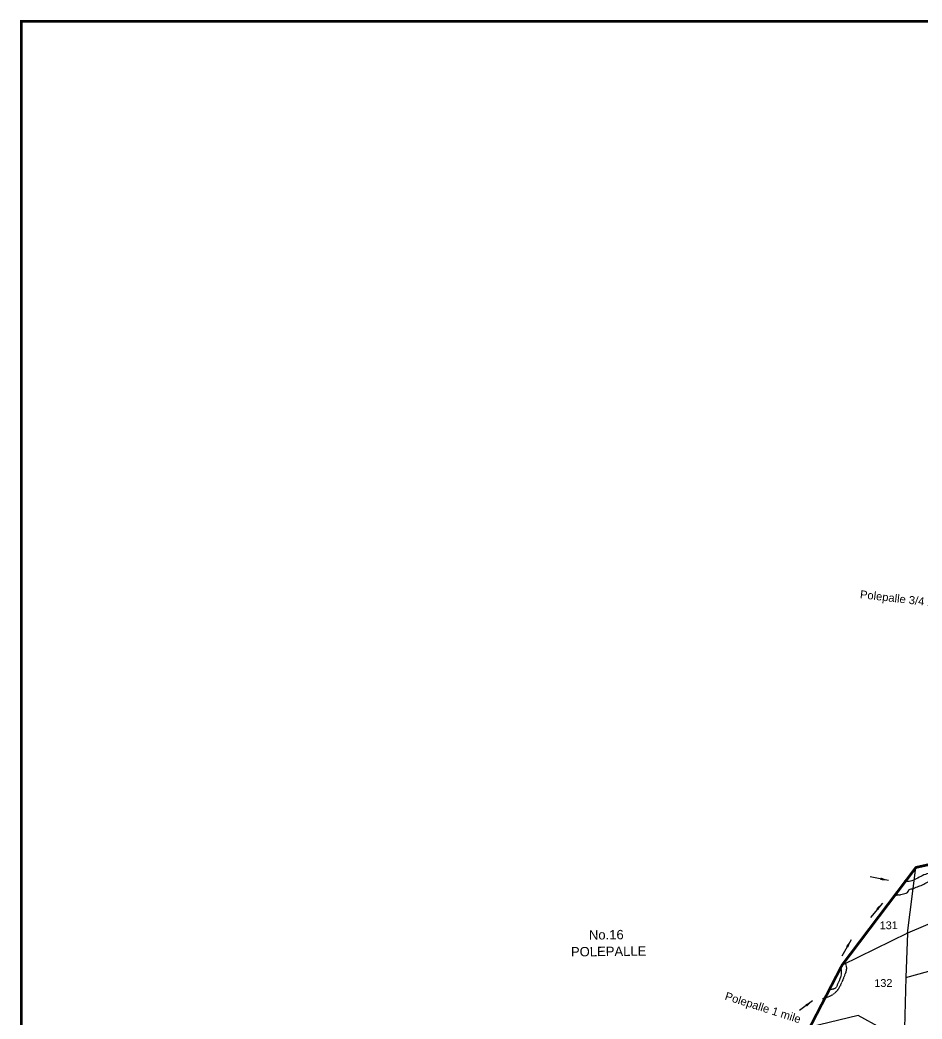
# Model space of a CAD drawing. Header units: feet. Extents: x 773755 to 783780, y 1571901 to 1585357.
# Drawn here: x 773755 to 777136, y 1580869 to 1584613 of the extents above; entities that cross this region are included whole.
import ezdxf
from ezdxf.enums import TextEntityAlignment as Align

# ---------------------------------------------------------------- set-up
doc = ezdxf.new("R2010")
doc.units = ezdxf.units.FT
doc.header["$LTSCALE"] = 15
doc.header["$MEASUREMENT"] = 0
doc.linetypes.add('HIDDEN2', pattern=[0.1875, 0.125, -0.0625])
for name, color, linetype in [('PAPER SIZE', 10, 'Continuous'), ('PLOT', 7, 'Continuous'), ('PLOT NO', 7, 'Continuous'), ('ROADS', 6, 'Continuous'), ('TANKS-STREAM', 4, 'Continuous'), ('VILLAGE STONES', 240, 'Continuous')]:
    doc.layers.add(name, color=color, linetype=linetype)
doc.layers.add('VILLAGE BOUNDRY', color=5, linetype='HIDDEN2', lineweight=100)
doc.styles.get("Standard").update_dxf_attribs({"font": 'arial.ttf'})
doc.dimstyles.get("Standard").update_dxf_attribs({"dimtxt": 0.18, "dimasz": 0.18, "dimexe": 0.18, "dimexo": 0.0625, "dimgap": 0.09, "dimtad": 0, "dimtih": 1, "dimtoh": 1, "dimdec": 4, "dimzin": 0, "dimdsep": 46, "dimtxsty": 'Standard', "dimcen": 0.09, "dimadec": 0, "dimazin": 0, "dimtfac": 1, "dimtdec": 4, "dimtofl": 0, "dimtmove": 0, "dimatfit": 3, "dimfxl": 1, "dimtolj": 1, "dimtzin": 0, "dimarcsym": 0})

msp = doc.modelspace()

# ---------------------------------------------------------------- linework, layer by layer
at = {"layer": 'PAPER SIZE', "color": 5, "const_width": 10}
msp.add_lwpolyline([(773759.7, 1584608.3), (783677.9, 1584608.3), (783677.9, 1571905.9), (773759.7, 1571905.9)], close=True, dxfattribs=at)
at = {"layer": 'PLOT'}
for points in [[(777767.5, 1581498.8), (777703.9, 1581464.3), (777445.3, 1581345.8), (777080.7, 1581190.2), (777112.8, 1581437)], [(777074.7, 1581025), (777392.5, 1581112.6), (777445.3, 1581345.8)], [(777080.7, 1581190.2), (777074.7, 1581025), (777068.5, 1580787.4), (776895.8, 1580881.9), (776715.2, 1580837.9)], [(777080.7, 1581190.2), (776835.9, 1581071.1)]]:
    msp.add_lwpolyline(points, dxfattribs=at)
at = {"layer": 'ROADS', "linetype": 'HIDDEN2'}
for points in [[(776845.6, 1581083.9), (776851.9, 1581062.1), (776842.3, 1581025.2), (776811.7, 1580969), (776796.9, 1580957.8), (776763.1, 1580944.9)], [(776789, 1580980.4), (776812.5, 1580986.7), (776821.8, 1581003.9), (776834.2, 1581046.9), (776835.9, 1581071.1), (776836.6, 1581071.8)]]:
    msp.add_spline(points, degree=3, dxfattribs=at)
at = {"layer": 'TANKS-STREAM'}
for points in [[(777959.1, 1581697.6), (777951.2, 1581693.6), (777936.6, 1581689), (777904.6, 1581689.7), (777880.1, 1581687), (777861.4, 1581686.8), (777841.8, 1581686.1), (777816.7, 1581690.3), (777802.9, 1581693.6), (777779.3, 1581693.3), (777757.2, 1581693.1), (777746, 1581687.1), (777746.1, 1581671.9), (777743.8, 1581655.2), (777743, 1581642.9), (777750.1, 1581614.7), (777749.8, 1581596), (777753.1, 1581562.7), (777751.3, 1581541.1), (777751.4, 1581538.6), (777751.4, 1581535.7), (777698.9, 1581532.2), (777695.9, 1581533.2), (777677.7, 1581532), (777662, 1581530.4), (777629.2, 1581527.1), (777548, 1581508.1), (777502.4, 1581500.7), (777478.4, 1581495.6), (777447, 1581492.8), (777414.6, 1581486.1), (777382.9, 1581466.6), (777339.2, 1581467.7), (777302.9, 1581462.4), (777287.7, 1581459.3), (777233.1, 1581432.1), (777209.7, 1581421), (777192, 1581416.4), (777154.2, 1581412.6), (777108.3, 1581391.5), (777087.2, 1581384.9), (777069, 1581385.7)], [(777031.3, 1581327.9), (777032.3, 1581330.9), (777043.5, 1581334.4), (777044.5, 1581334.9), (777047, 1581335), (777050.9, 1581335), (777055.8, 1581335.1), (777065.6, 1581338.1), (777084.2, 1581346.6), (777086.6, 1581353), (777098.3, 1581357.1), (777118.9, 1581364.7), (777137, 1581371.7), (777148.7, 1581378.2), (777178, 1581391.8), (777194.7, 1581397.8), (777212.8, 1581405.8), (777228.9, 1581417.8), (777247.4, 1581426.8), (777267.5, 1581436.8), (777296.3, 1581447.9), (777316.9, 1581456.5), (777343.8, 1581468.5)], [(777053.3, 1578939.3), (777073, 1578936), (777117, 1578920.3), (777137.9, 1578910.2), (777168, 1578898.9), (777202.8, 1578888.9), (777218.9, 1578889.1), (777252.4, 1578896.3), (777269.6, 1578908.1), (777315.6, 1578920.1), (777357.1, 1578929.7), (777394, 1578937), (777479.3, 1578948.3), (777509.3, 1578957.8), (777553, 1578972.1), (777574.8, 1578980.4), (777609.4, 1578987.7), (777640.5, 1578998.3), (777656.6, 1578998.5), (777686.7, 1579024.7), (777686.6, 1579037.4), (777695.7, 1579051.3), (777705.9, 1579073.4), (777716.1, 1579086.2), (777727.5, 1579105.9), (777735.4, 1579123.3), (777744.5, 1579139.5), (777753.5, 1579155.7), (777760.2, 1579177.7), (777772.7, 1579197.5), (777781.8, 1579219.5), (777789.6, 1579239.2), (777797.6, 1579254.2), (777806.8, 1579257.8), (777867.9, 1579260.7), (777888.8, 1579256.3), (777908.5, 1579250.8), (777932.7, 1579248.7), (777953.5, 1579251.2), (777988.1, 1579258.5), (778015.6, 1579271.5), (778052.6, 1579271.8), (778103.7, 1579245.8), (778119.9, 1579243.7), (778184.3, 1579266.3), (778197.9, 1579294.1), (778257.6, 1579321.2), (778290.9, 1579341.2), (778346.7, 1579389.5), (778351.8, 1579406.5), (778368.5, 1579424.8), (778387.8, 1579436.7), (778411.2, 1579439.5), (778442.4, 1579439.8), (778486.5, 1579445.5), (778520.2, 1579456.2), (778544.7, 1579475.9), (778558.8, 1579496.9), (778580.8, 1579510.1), (778611.7, 1579538.9), (778637.4, 1579561.3), (778656.3, 1579622.5), (778665.2, 1579647.2), (778719.4, 1579682.8), (778749.1, 1579703.9), (778773.7, 1579713.3), (778804.2, 1579796.1), (778828.6, 1579826.2), (778839.9, 1579870.4), (778853.9, 1579899.1), (778876.9, 1579937), (778885.7, 1579964.4), (778896.1, 1580012), (778871.8, 1580052.5), (778824.8, 1580072.8), (778798.6, 1580092), (778769.5, 1580135.2), (778785.8, 1580191.2), (778810.3, 1580214.8), (778859.5, 1580234.8), (778894.3, 1580262.4), (778951.2, 1580294.1), (778991.1, 1580325.7), (779068.8, 1580357.7), (779128.2, 1580395.9), (779151.7, 1580416.4), (779167.1, 1580439.9), (779173.4, 1580454.2), (779195.3, 1580480.4), (779209.4, 1580496.1), (779213, 1580522.1), (779202.4, 1580545.4), (779196.9, 1580576.5), (779188.8, 1580608.9), (779200.2, 1580633.7), (779233.8, 1580656.1), (779259.6, 1580675.8), (779288, 1580695.6), (779294, 1580745), (779312, 1580764.6), (779372.9, 1580782.7), (779384.3, 1580807.5), (779403.8, 1580814.2), (779426.9, 1580835.2), (779458, 1580851.1), (779478.6, 1580865.6), (779495.4, 1580876.2), (779489.8, 1580916.4), (779475.3, 1580934.4), (779437.3, 1580962.6), (779403.5, 1580971.3), (779379.8, 1580991.8), (779335.3, 1581023.8), (779336.5, 1581035.5), (779354.4, 1581061.7), (779367.3, 1581078.7), (779382.7, 1581095.7), (779394.2, 1581110.1)]]:
    msp.add_spline(points, degree=3, dxfattribs=at)
msp.add_open_spline([(777084.7, 1578934.7), (777091.3, 1578933.8), (777113.3, 1578930.6), (777141.6, 1578919.8), (777171.7, 1578903.6), (777200.7, 1578894.5), (777227.4, 1578883.2), (777256.3, 1578884.7), (777281.1, 1578887), (777307.1, 1578911.1), (777346.1, 1578913.7), (777386.7, 1578925.2), (777441.1, 1578936.5), (777493.7, 1578936.4), (777545.1, 1578955.3), (777577.6, 1578963.8), (777609.6, 1578978.7), (777640.6, 1578979.7), (777666.2, 1578996), (777695.6, 1578991), (777722.3, 1579010.2), (777715.5, 1579034.8), (777730.8, 1579048), (777734.1, 1579067.6), (777749.8, 1579082.6), (777758.6, 1579100.1), (777766.4, 1579118.7), (777775.6, 1579135), (777787, 1579151.8), (777789.4, 1579174.3), (777805.8, 1579192.1), (777812.4, 1579214.5), (777820.9, 1579232.5), (777825.6, 1579250), (777855.7, 1579257.9), (777886.2, 1579259.4), (777920, 1579252.2), (777940.9, 1579245), (777963.1, 1579243.1), (777989.5, 1579247.6), (778018.9, 1579250.7), (778047.7, 1579270.8), (778092.9, 1579271.2), (778121.2, 1579241.7), (778168.1, 1579237.1), (778216.2, 1579245.1), (778228.5, 1579305.6), (778284.5, 1579308.8), (778329.8, 1579344), (778376.8, 1579364.7), (778381.8, 1579405.3), (778399.2, 1579420.1), (778418.7, 1579434.4), (778445.4, 1579435.2), (778478.2, 1579434.5), (778515.1, 1579439.4), (778551.2, 1579449.1), (778577, 1579467.9), (778587.6, 1579495.1), (778619.2, 1579505.8), (778639, 1579534.3), (778681.1, 1579560), (778683.7, 1579605.5), (778697.9, 1579657.4), (778746.3, 1579669.1), (778775.2, 1579700.8), (778830.5, 1579709.7), (778816.5, 1579784.6), (778867.4, 1579820.1), (778866.8, 1579862.8), (778886.7, 1579898.5), (778908.3, 1579926.8), (778919.3, 1579967.7), (778929.9, 1580008.6), (778904.6, 1580056.6), (778859.7, 1580062.2), (778824.8, 1580090.7), (778789.9, 1580130.3), (778810.3, 1580182.1), (778844.6, 1580217.5), (778891.5, 1580223.6), (778928.6, 1580266.1), (778981.4, 1580282.6), (779028.1, 1580333.1), (779099, 1580345.9), (779149.2, 1580383.2), (779183.6, 1580409.8), (779197.5, 1580431.2), (779206.3, 1580455.8), (779223.2, 1580473.1), (779244, 1580491.3), (779248.1, 1580518.6), (779229.8, 1580541.7), (779231.3, 1580573), (779214.8, 1580602), (779232.1, 1580635.8), (779264.8, 1580648), (779289.2, 1580673.3), (779332.2, 1580688.9), (779315.9, 1580735.6), (779350.7, 1580773.1), (779407.2, 1580757.3), (779409.7, 1580806.8), (779441.3, 1580807), (779456.4, 1580835.5), (779488.3, 1580842.6), (779507.1, 1580861.3), (779537.4, 1580872.1), (779525.5, 1580909.6), (779501.9, 1580935.2), (779475, 1580961.9), (779432.8, 1580961.2), (779410.1, 1580996.8), (779363.7, 1581003.1), (779368.1, 1581038.5), (779383.9, 1581053.2), (779393.2, 1581067.2), (779397, 1581072.1)], degree=3, knots=[0, 0, 0, 0, 20.504368, 68.600111, 92.498354, 125.581731, 162.781487, 179.410823, 214.585188, 235.990699, 284.961922, 328.763954, 367.434768, 455.97928, 488.287849, 535.616651, 559.664391, 596.002902, 629.804303, 646.433973, 687.486786, 700.536616, 717.652879, 742.600207, 759.469874, 782.875851, 802.517727, 821.653101, 840.788183, 864.428787, 888.459377, 912.921216, 934.735948, 952.257037, 962.404421, 1025.40301, 1047.303994, 1068.350033, 1093.406792, 1114.918757, 1151.257267, 1182.609581, 1220.619636, 1279.577664, 1296.375411, 1366.608503, 1398.44955, 1465.974455, 1505.890798, 1581.857715, 1600.022569, 1625.54928, 1648.929696, 1673.143578, 1705.232003, 1751.002958, 1787.369665, 1819.719957, 1845.658355, 1872.01989, 1915.525535, 1950.602417, 2016.490902, 2043.533917, 2110.266958, 2147.711938, 2174.780345, 2265.565207, 2305.422993, 2352.392875, 2385.246717, 2430.841184, 2460.404278, 2515.560914, 2556.818228, 2609.479583, 2642.890054, 2696.477002, 2756.470707, 2791.443215, 2846.055308, 2891.76715, 2958.75892, 3011.151784, 3097.537177, 3170.216088, 3202.285991, 3231.185248, 3247.323979, 3282.393811, 3304.144255, 3331.151058, 3357.460107, 3389.952012, 3424.286552, 3452.36731, 3493.885735, 3527.295939, 3562.882762, 3614.065172, 3641.480385, 3706.877193, 3734.958084, 3756.095671, 3788.277644, 3824.144435, 3850.094129, 3870.49592, 3912.236274, 3936.022852, 3984.668877, 4020.666258, 4052.848231, 4109.248168, 4121.340496, 4153.95404, 4173.198079, 4173.198079, 4173.198079, 4173.198079], dxfattribs=at)
at = {"layer": 'VILLAGE BOUNDRY', "lineweight": -2, "ltscale": 10, "const_width": 10}
msp.add_lwpolyline([(776715.2, 1580837.9), (776835.9, 1581071.1), (777112.8, 1581437), (777297.8, 1581478.1)], dxfattribs=at)

# ---------------------------------------------------------------- texts
at = {"layer": 'PLOT NO'}
for s, rotation, p in [('Polepalle 3/4 mile', 353.4224, (776901.8, 1582446.5)), ('Polepalle 1 mile', 342.3175, (776394.2, 1580942.5))]:
    msp.add_text(s, height=30, rotation=rotation, dxfattribs=at).set_placement(p)
for s, p in [('131', (777010.7, 1581220.3)), ('132', (776990.6, 1581003.8))]:
    msp.add_text(s, height=29.16, rotation=0.5858, dxfattribs=at).set_placement(p, align=Align.MIDDLE_CENTER)
at = {"layer": 'VILLAGE STONES'}
for s, p in [('     No.16', (775819.3, 1581166)), ('POLEPALLE', (775819.9, 1581103.5))]:
    msp.add_text(s, height=35, rotation=0.5858, dxfattribs=at).set_placement(p)

# ---------------------------------------------------------------- leaders
at = {"layer": 'PLOT NO', "color": 5}
for points in [[(777009.6, 1581388.5), (776941, 1581402.4)], [(776987, 1581303.8), (776942.9, 1581249.5)], [(776870.1, 1581165.5), (776834.9, 1581105)], [(776725.3, 1580937.5), (776676.8, 1580901.1)]]:
    msp.add_leader(points, dimstyle='Standard', override={"dimasz": 30, "dimgap": 0.09, "dimtad": 0, "dimzin": 2}, dxfattribs=at)

doc.saveas('drawing.dxf')
